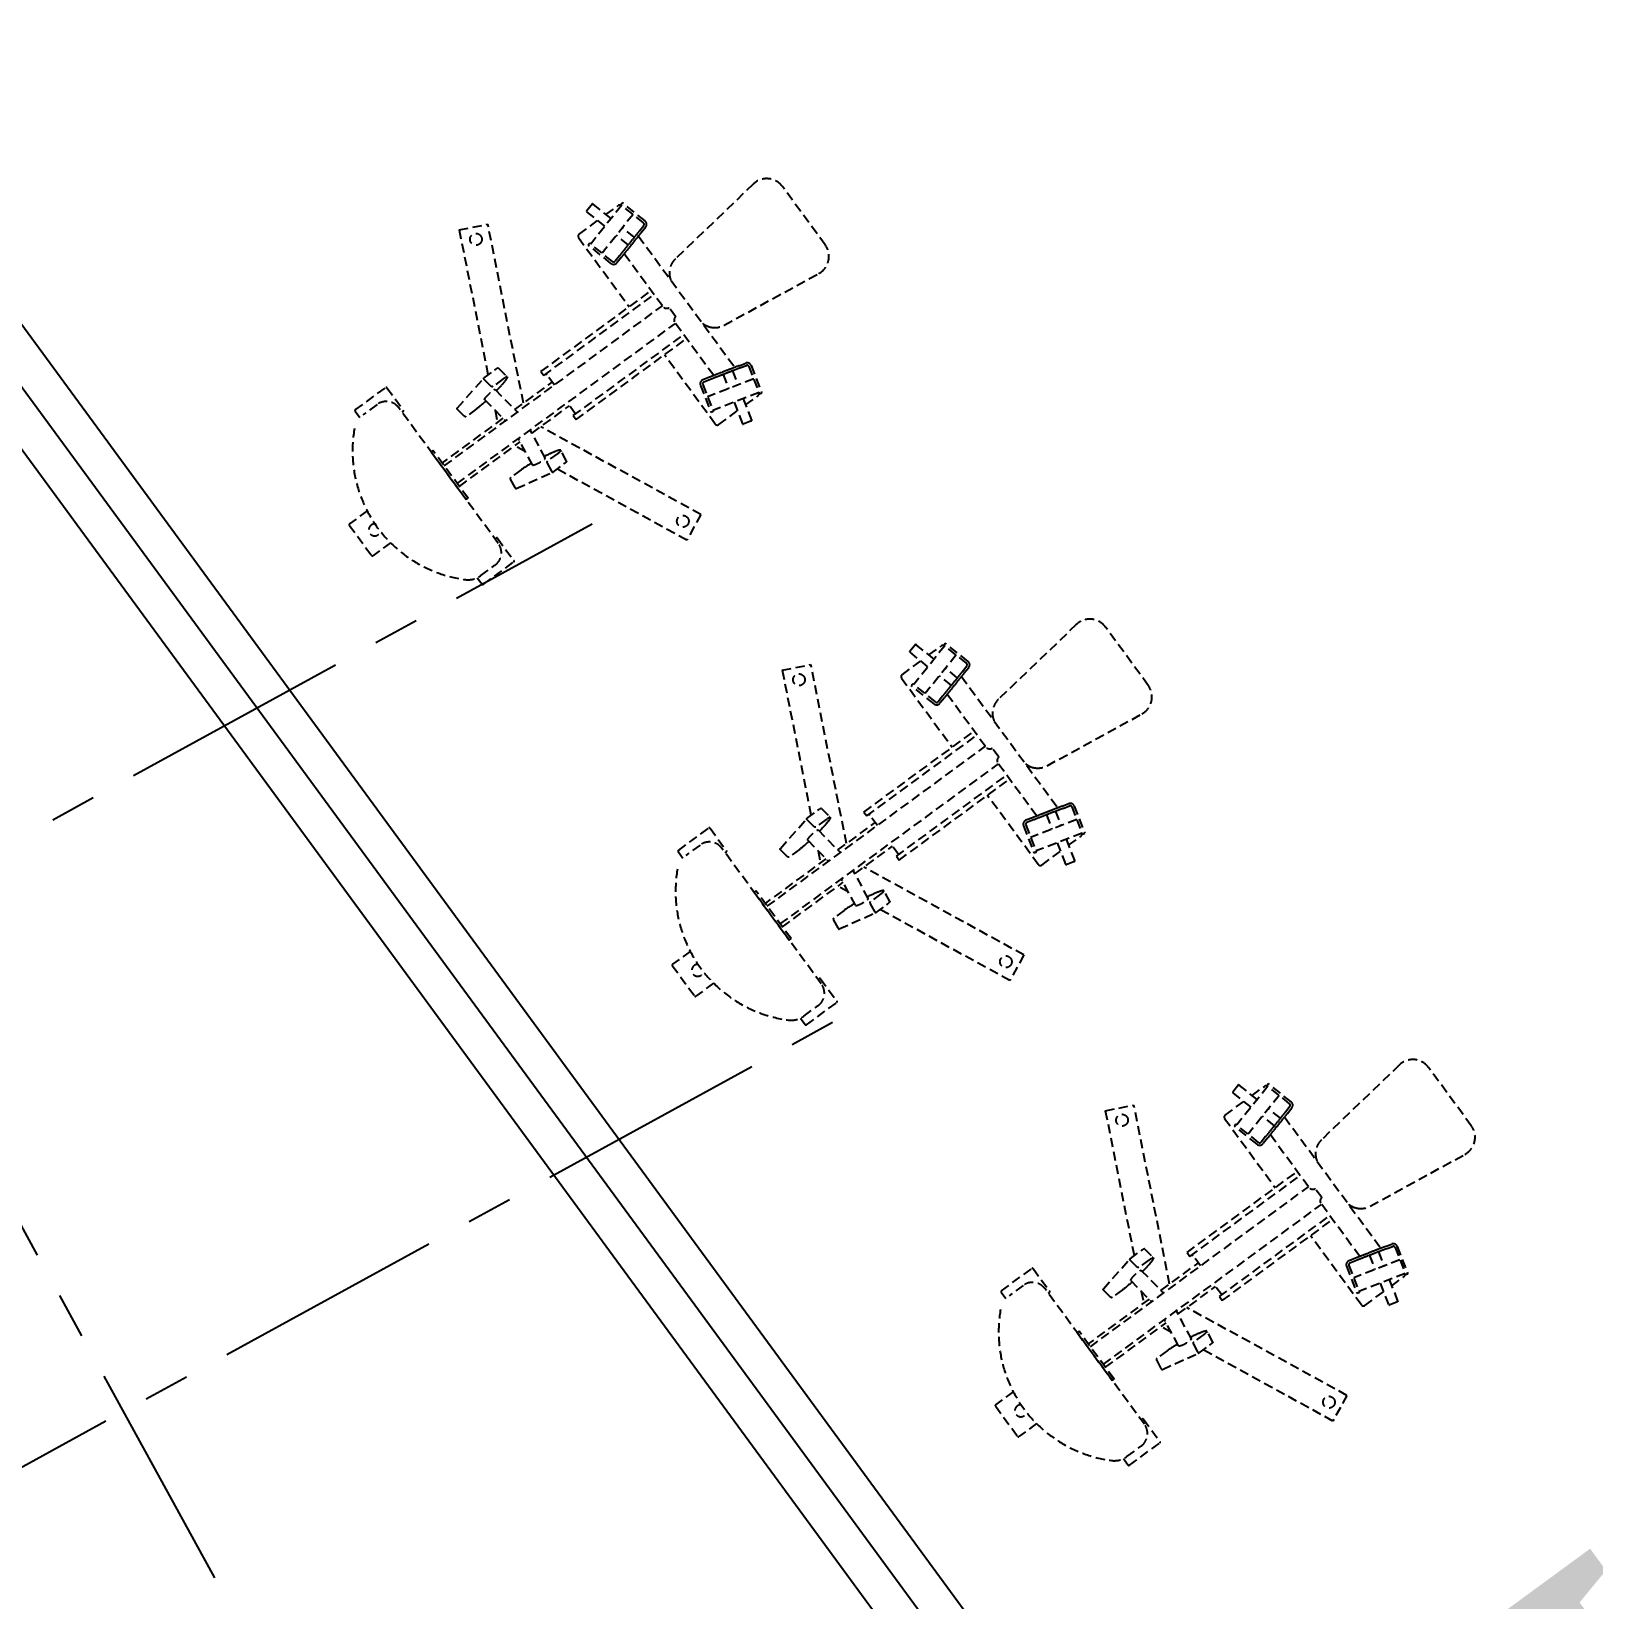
# Model space of a CAD drawing. Header units: millimetres. Extents: x 75184266 to 76346726, y -35077925 to -33679385.
# Drawn here: x 75341077 to 75345318, y -34906257 to -34901999 of the extents above; entities that cross this region are included whole.
import ezdxf
from ezdxf.enums import TextEntityAlignment as Align

# ---------------------------------------------------------------- set-up
doc = ezdxf.new("R2010")
doc.units = ezdxf.units.MM
doc.header["$LTSCALE"] = 50
doc.header["$MEASUREMENT"] = 0
doc.linetypes.add('CENTER', pattern=[2, 1.25, -0.25, 0.25, -0.25])
doc.linetypes.add('XR-지하3층$0$HIDDEN', pattern=[0.375, 0.25, -0.125])
doc.layers.add('CEN', color=1, linetype='CENTER')
doc.layers.add('XR-지하3층$0$가구', color=27, linetype='XR-지하3층$0$HIDDEN')
doc.layers.add('건축', color=8, linetype='CONTINUOUS', plot=False)
doc.styles.add('XR-지하3층$0$맑은고딕', font='')
doc.styles.get('XR-지하3층$0$맑은고딕').set_extended_font_data('Malgun Gothic')

# ---------------------------------------------------------------- blocks, each defined once
blk = doc.blocks.new('XR-지하3층$0$A$C58BF0DA5')
at = {"layer": 'XR-지하3층$0$가구', "color": 9, "ltscale": 2}
for p, q in [((167, 1338.2), (238.8, 1371.7)), ((238.8, 1371.7), (408.5, 1007.9)), ((167, 1338.2), (376.5, 889)), ((-111.6, 1152.7), (-95.5, 1212.9)), ((-95.7, 1212.2), (-95.4, 1213.4)), ((-95.4, 1213.3), (-95.5, 1212.9)), ((-95.5, 1212.9), (-95.4, 1213.2)), ((-95.4, 1213.4), (-95.2, 1214.1)), ((-95.3, 1213.6), (-95.4, 1213.3)), ((-95.4, 1213.2), (-95.4, 1213.4)), ((-95.2, 1213.8), (-95.3, 1213.7)), ((-95.3, 1213.7), (-95.3, 1213.6)), ((-95.1, 1214.2), (-95.2, 1214.1)), ((-95.2, 1214.1), (-95.1, 1214.2)), ((-95.2, 1214.1), (-95.2, 1213.8)), ((-95.2, 1213.8), (-95.2, 1213.9)), ((-94.2, 1214.7), (-70.2, 1208.3)), ((-86.1, 1145.8), (-69.6, 1207.4)), ((-182.3, 1093), (-161.8, 1169.5)), ((-175.9, 1091.3), (-155.4, 1167.8)), ((-155.4, 1167.8), (-161.8, 1169.5)), ((-156.2, 1164.6), (-26.3, 1129.8)), ((-107, 1169.9), (-148.4, 1169.9)), ((-16.4, 1169.9), (-79.7, 1169.9)), ((-9.8, 1163.3), (-9.7, 930.2)), ((-166.5, 1126.4), (-36.5, 1091.6)), ((-132.5, 1074.5), (-121.9, 1114.4)), ((-107, 1067.7), (-96.3, 1107.6)), ((-45.9, 1056.5), (-25.4, 1133)), ((-39.5, 1054.8), (-19, 1131.3)), ((-31, 1131.1), (-31.1, 1131)), ((-25.4, 1133), (-19, 1131.3)), ((650.5, 1063.7), (650.5, 1139.4)), ((755.4, 1141.9), (652.9, 1141.8)), ((746.7, 1118.7), (699.2, 1118.7)), ((746.7, 1118.7), (699.2, 1118.7)), ((757.8, 1117.7), (757.8, 1139.4)), ((-155.6, 1073.9), (-174.1, 1078.8)), ((-153.9, 1080.2), (-172.4, 1085.2)), ((-155.6, 1073.9), (-154.8, 1073.6)), ((-154.8, 1073.6), (-154, 1073.4)), ((-154, 1073.4), (-153.2, 1073.2)), ((-153.9, 1080.2), (-153.1, 1080)), ((-153.2, 1073.2), (-152.5, 1073)), ((-153.1, 1080), (-152.3, 1079.8)), ((-152.5, 1073), (-151.7, 1072.8)), ((-152.3, 1079.8), (-151.5, 1079.6)), ((-151.7, 1072.8), (-150.9, 1072.6)), ((-151.5, 1079.6), (-150.7, 1079.4)), ((-150.9, 1072.6), (-150.2, 1072.4)), ((-150.7, 1079.4), (-150, 1079.2)), ((-150.2, 1072.4), (-149.5, 1072.2)), ((-150, 1079.2), (-149.2, 1079)), ((-149.5, 1072.2), (-148.8, 1072)), ((-149.2, 1079), (-148.5, 1078.8)), ((-148.8, 1072), (-147.5, 1071.7)), ((-148.5, 1078.8), (-147.8, 1078.6)), ((-147.8, 1078.6), (-147.1, 1078.4)), ((-147.5, 1071.7), (-146.9, 1071.5)), ((-147.1, 1078.4), (-145.8, 1078.1)), ((-146.9, 1071.5), (-146.3, 1071.4)), ((-146.3, 1071.4), (-145.8, 1071.2)), ((-145.8, 1078.1), (-145.2, 1077.9)), ((-145.8, 1071.2), (-145.3, 1071.1)), ((-145.3, 1071.1), (-144.9, 1071)), ((-145.2, 1077.9), (-144.6, 1077.8)), ((-144.9, 1071), (-144.1, 1070.8)), ((-144.6, 1077.8), (-144.1, 1077.6)), ((-144.1, 1077.6), (-143.6, 1077.5)), ((-144.1, 1070.8), (-143.4, 1070.6)), ((-143.6, 1077.5), (-143.2, 1077.4)), ((-143.5, 628.2), (-143.5, 1070.6)), ((-143.4, 1070.6), (-141.8, 1070.2)), ((-143.2, 1077.4), (-142.4, 1077.2)), ((-142.4, 1077.2), (-141.7, 1077)), ((-141.8, 1070.2), (-140.9, 1069.9)), ((-141.7, 1077), (-140.1, 1076.5)), ((-140.9, 1069.9), (-139.9, 1069.7)), ((-140.1, 1076.5), (-139.2, 1076.3)), ((-139.9, 1069.7), (-138.9, 1069.4)), ((-139.2, 1076.3), (-138.2, 1076)), ((-138.9, 1069.4), (-137.8, 1069.1)), ((-138.2, 1076), (-137.2, 1075.8)), ((-137.8, 1069.1), (-136.7, 1068.8)), ((-137.2, 1075.8), (-136.1, 1075.5)), ((-136.7, 1068.8), (-135.5, 1068.5)), ((-136.1, 1075.5), (-135, 1075.2)), ((-135.5, 1068.5), (-134.3, 1068.2)), ((-135, 1075.2), (-133.8, 1074.9)), ((-134.3, 1068.2), (-131.7, 1067.5)), ((-133.8, 1074.9), (-132.6, 1074.5)), ((-132.6, 1074.5), (-130, 1073.8)), ((-131.7, 1067.5), (-130.4, 1067.1)), ((-130.4, 1067.1), (-129, 1066.7)), ((-130, 1073.8), (-128.7, 1073.5)), ((-129, 1066.7), (-127.6, 1066.4)), ((-128.7, 1073.5), (-127.3, 1073.1)), ((-127.6, 1066.4), (-126.1, 1066)), ((-127.3, 1073.1), (-125.9, 1072.7)), ((-126.1, 1066), (-124.7, 1065.6)), ((-125.9, 1072.7), (-124.4, 1072.3)), ((-124.7, 1065.6), (-123.2, 1065.2)), ((-124.4, 1072.3), (-123, 1072)), ((-123.2, 1065.2), (-121.7, 1064.8)), ((-123, 1072), (-121.5, 1071.6)), ((-121.7, 1064.8), (-120.1, 1064.4)), ((-121.5, 1071.6), (-120, 1071.1)), ((-120, 1071.1), (-118.4, 1070.7)), ((-118.4, 1070.7), (-116.9, 1070.3)), ((-116.9, 1070.3), (-115.3, 1069.9)), ((-115.3, 1069.9), (-113.7, 1069.5)), ((-113.7, 1069.5), (-112.2, 1069.1)), ((-112.2, 1069.1), (-110.6, 1068.6)), ((-110.6, 1068.6), (-109, 1068.2)), ((-109, 1068.2), (-107.5, 1067.8)), ((-107.5, 1067.8), (-105.9, 1067.4)), ((-105.9, 1067.4), (-102.9, 1066.6)), ((-102.9, 1066.6), (-101.4, 1066.2)), ((-101.4, 1066.2), (-99.9, 1065.8)), ((-99.9, 1065.8), (-98.5, 1065.4)), ((-98.5, 1065.4), (-97, 1065)), ((-97, 1065), (-95.7, 1064.6)), ((-95.7, 1064.6), (-94.3, 1064.3)), ((656.8, 1076.2), (656.8, 620)), ((656.8, 1076.2), (656.8, 620)), ((-120.1, 1064.4), (-118.6, 1063.9)), ((-118.6, 1063.9), (-117, 1063.5)), ((-117, 1063.5), (-115.4, 1063.1)), ((-115.4, 1063.1), (-113.9, 1062.7)), ((-113.9, 1062.7), (-112.3, 1062.3)), ((-112.3, 1062.3), (-110.7, 1061.8)), ((-110.7, 1061.8), (-109.2, 1061.4)), ((-109.2, 1061.4), (-107.6, 1061)), ((-107.6, 1061), (-104.6, 1060.2)), ((-104.6, 1060.2), (-103.1, 1059.8)), ((-103.1, 1059.8), (-101.6, 1059.4)), ((-101.6, 1059.4), (-100.2, 1059)), ((-100.2, 1059), (-98.8, 1058.6)), ((-98.8, 1058.6), (-97.4, 1058.3)), ((-97.4, 1058.3), (-96, 1057.9)), ((-96, 1057.9), (-94.7, 1057.6)), ((-94.7, 1057.6), (-93.5, 1057.2)), ((-94.3, 1064.3), (-93, 1063.9)), ((-93.5, 1057.2), (-92.2, 1056.9)), ((-93, 1063.9), (-91.7, 1063.6)), ((-92.2, 1056.9), (-91.1, 1056.6)), ((-91.7, 1063.6), (-90.5, 1063.3)), ((-91.1, 1056.6), (-89.9, 1056.3)), ((-90.5, 1063.3), (-89.4, 1063)), ((-89.9, 1056.3), (-88.9, 1056)), ((-89.4, 1063), (-88.2, 1062.7)), ((-88.9, 1056), (-86.9, 1055.5)), ((-88.2, 1062.7), (-87.2, 1062.4)), ((-87.2, 1062.4), (-85.2, 1061.8)), ((-86.9, 1055.5), (-86, 1055.2)), ((-86, 1055.2), (-85.2, 1055)), ((-85.2, 1061.8), (-84.3, 1061.6)), ((-85.2, 1055), (-84.4, 1054.8)), ((-84.4, 1054.8), (-83.7, 1054.6)), ((-84.3, 1061.6), (-83.4, 1061.4)), ((-84.1, 1054.7), (-84.1, 873.7)), ((-83.7, 1054.6), (-83.3, 1054.5)), ((-83.4, 1061.4), (-82.7, 1061.2)), ((-83.3, 1054.5), (-82.9, 1054.4)), ((-82.9, 1054.4), (-82.4, 1054.3)), ((-82.7, 1061.2), (-82, 1061)), ((-82.4, 1054.3), (-81.4, 1054)), ((-82, 1061), (-81.6, 1060.9)), ((-81.6, 1060.9), (-81.2, 1060.8)), ((-81.4, 1054), (-80.9, 1053.8)), ((-81.2, 1060.8), (-80.7, 1060.7)), ((-80.9, 1053.8), (-80.3, 1053.7)), ((-80.7, 1060.7), (-79.7, 1060.4)), ((-80.3, 1053.7), (-79.6, 1053.5)), ((-79.7, 1060.4), (-79.1, 1060.2)), ((-79.6, 1053.5), (-79, 1053.3)), ((-79.1, 1060.2), (-78.5, 1060.1)), ((-79, 1053.3), (-78.3, 1053.2)), ((-78.5, 1060.1), (-77.9, 1059.9)), ((-78.3, 1053.2), (-77.6, 1053)), ((-77.9, 1059.9), (-77.3, 1059.7)), ((-77.6, 1053), (-76.8, 1052.8)), ((-77.3, 1059.7), (-76.6, 1059.5)), ((-76.8, 1052.8), (-76.1, 1052.6)), ((-76.6, 1059.5), (-75.9, 1059.3)), ((-76.1, 1052.6), (-74.5, 1052.2)), ((-75.9, 1059.3), (-75.1, 1059.2)), ((-75.1, 1059.2), (-74.4, 1058.9)), ((-74.5, 1052.2), (-73.7, 1051.9)), ((-74.4, 1058.9), (-72.8, 1058.5)), ((-73.7, 1051.9), (-73, 1051.7)), ((-73, 1051.7), (-72.2, 1051.5)), ((-72.8, 1058.5), (-72, 1058.3)), ((-72.2, 1051.5), (-53.7, 1046.6)), ((-72, 1058.3), (-71.2, 1058.1)), ((-71.2, 1058.1), (-70.5, 1057.9)), ((-70.5, 1057.9), (-52, 1053)), ((656.8, 1061.3), (652.9, 1061.3)), ((-187.8, 961.2), (-478.3, 999.9)), ((375.1, 1005.8), (370.3, 972.8)), ((375.1, 1006), (375.3, 1006.3)), ((375.1, 1005.8), (375.1, 1006)), ((375.3, 1006.3), (375.7, 1006.5)), ((375.7, 1006.5), (376.1, 1006.8)), ((376.1, 1006.8), (376.7, 1007)), ((376.7, 1007), (377.4, 1007.1)), ((377.4, 1007.1), (378.2, 1007.3)), ((378.2, 1007.3), (379.1, 1007.4)), ((379.1, 1007.4), (380.2, 1007.6)), ((380.2, 1007.6), (381.3, 1007.7)), ((381.3, 1007.7), (382.6, 1007.7)), ((382.6, 1007.7), (384, 1007.8)), ((384, 1007.8), (385.5, 1007.8)), ((385.5, 1007.8), (387.1, 1007.8)), ((422.4, 1007.8), (387.1, 1007.8)), ((421, 979.1), (421.1, 979.5)), ((421.1, 979.5), (424.5, 1003.1)), ((422.6, 1007.8), (422.4, 1007.8)), ((422.7, 1007.8), (422.6, 1007.8)), ((529.3, 984.9), (422.7, 1007.8)), ((422.9, 1007.8), (422.7, 1007.8)), ((423.1, 1007.7), (422.9, 1007.8)), ((423.3, 1007.5), (423.1, 1007.7)), ((423.5, 1007.4), (423.3, 1007.5)), ((423.7, 1007.2), (423.5, 1007.4)), ((423.9, 1007), (423.7, 1007.2)), ((424, 1006.7), (423.9, 1007)), ((424.2, 1006.4), (424, 1006.7)), ((424.3, 1006.1), (424.2, 1006.4)), ((424.4, 1005.8), (424.3, 1006.1)), ((424.5, 1005.5), (424.4, 1005.8)), ((424.5, 1005.1), (424.5, 1005.5)), ((424.5, 1004.7), (424.5, 1005.1)), ((424.6, 1004.3), (424.5, 1004.7)), ((424.5, 1003.5), (424.6, 1003.9)), ((424.5, 1003.1), (424.5, 1003.5)), ((424.6, 1003.9), (424.6, 1004.3)), ((527.6, 956.6), (531, 980.2)), ((529.4, 984.9), (529.3, 984.9)), ((529.6, 984.8), (529.4, 984.9)), ((529.9, 984.6), (529.6, 984.8)), ((530.1, 984.5), (529.9, 984.6)), ((530.2, 984.3), (530.1, 984.5)), ((530.4, 984.1), (530.2, 984.3)), ((530.6, 983.8), (530.4, 984.1)), ((530.7, 983.5), (530.6, 983.8)), ((530.8, 983.2), (530.7, 983.5)), ((530.9, 982.9), (530.8, 983.2)), ((531, 982.6), (530.9, 982.9)), ((531.1, 982.2), (531, 982.6)), ((531, 980.2), (531.1, 980.6)), ((531.1, 981.8), (531.1, 982.2)), ((531.1, 981.4), (531.1, 981.8)), ((531.1, 981), (531.1, 981.4)), ((531.1, 980.6), (531.1, 981)), ((-538.1, 947.5), (-538.1, 751.2)), ((370.4, 973), (370.3, 972.8)), ((370.3, 972.8), (370.3, 972.7)), ((370.3, 972.7), (370.3, 972.4)), ((370.3, 972.4), (370.5, 972.1)), ((370.6, 973.2), (370.4, 973)), ((370.5, 972.1), (370.8, 971.8)), ((370.9, 973.5), (370.6, 973.2)), ((370.8, 976.1), (370.7, 975.9)), ((371, 976.4), (370.8, 976.1)), ((370.8, 971.8), (371.2, 971.4)), ((371.3, 973.7), (370.9, 973.5)), ((371.2, 971.4), (371.7, 971.1)), ((371.9, 973.9), (371.3, 973.7)), ((371.7, 971.1), (372.4, 970.7)), ((372.6, 974.1), (371.9, 973.9)), ((372.4, 970.7), (373.1, 970.3)), ((373.4, 974.2), (372.6, 974.1)), ((373.1, 970.3), (374, 969.9)), ((374.4, 974.4), (373.4, 974.2)), ((374, 969.9), (375, 969.5)), ((375.4, 974.5), (374.4, 974.4)), ((375, 969.5), (376.2, 969.1)), ((376.6, 974.6), (375.4, 974.5)), ((376.2, 969.1), (377.4, 968.6)), ((377.8, 974.7), (376.6, 974.6)), ((377.4, 968.6), (378.8, 968.2)), ((379.2, 974.7), (377.8, 974.7)), ((378.8, 968.2), (380.2, 967.7)), ((380.7, 974.8), (379.2, 974.7)), ((380.2, 967.7), (381.8, 967.3)), ((382.3, 974.8), (380.7, 974.8)), ((381.8, 967.3), (383.4, 966.8)), ((382.3, 974.8), (417.6, 974.8)), ((383.4, 966.8), (385.2, 966.3)), ((385.2, 966.3), (387, 965.8)), ((387, 965.8), (389, 965.4)), ((389, 965.4), (391, 964.9)), ((391, 964.9), (393.1, 964.4)), ((393.1, 964.4), (395.3, 963.9)), ((395.3, 963.9), (397.6, 963.4)), ((398.2, 963.2), (397.6, 963.4)), ((398.2, 963.2), (400.6, 962.7)), ((400.6, 962.7), (403, 962.3)), ((403, 962.3), (405.5, 961.8)), ((416.9, 964.6), (404.6, 879.1)), ((405.5, 961.8), (408, 961.3)), ((408, 961.3), (410.6, 960.8)), ((410.6, 960.8), (413.2, 960.3)), ((413.2, 960.3), (415.9, 959.8)), ((415.9, 959.8), (416.2, 959.8)), ((417.6, 974.8), (417.9, 974.8)), ((417.9, 974.8), (418.1, 974.8)), ((418.1, 974.8), (418.4, 974.9)), ((418.4, 974.9), (418.6, 975)), ((418.6, 975), (418.9, 975.2)), ((418.9, 975.2), (419.1, 975.4)), ((419.1, 975.4), (419.3, 975.6)), ((419.3, 975.6), (419.6, 975.9)), ((419.6, 975.9), (419.8, 976.2)), ((419.8, 976.2), (420, 976.5)), ((420, 976.5), (420.2, 976.8)), ((420.2, 976.8), (420.4, 977.1)), ((420.4, 977.1), (420.5, 977.5)), ((420.5, 977.5), (420.7, 977.9)), ((420.7, 977.9), (420.8, 978.3)), ((420.8, 978.3), (420.9, 978.7)), ((420.9, 978.7), (421, 979.1)), ((456.1, 958.9), (444.6, 879.1)), ((455.4, 954.2), (457.7, 953.9)), ((457.7, 953.9), (460.3, 953.6)), ((460.3, 953.6), (462.9, 953.4)), ((462.9, 953.4), (465.5, 953.2)), ((465.5, 953.2), (468, 952.9)), ((468, 952.9), (470.4, 952.7)), ((470.4, 952.7), (472.8, 952.6)), ((472.8, 952.6), (475.1, 952.4)), ((475.1, 952.4), (477.3, 952.3)), ((477.3, 952.3), (479.4, 952.1)), ((479.4, 952.1), (481.5, 952)), ((481.5, 952), (483.5, 952)), ((483.5, 952), (485.4, 951.9)), ((485.4, 951.9), (487.1, 951.9)), ((487.1, 951.9), (488.8, 951.9)), ((488.8, 951.9), (524.2, 951.9)), ((524.2, 951.9), (524.4, 951.9)), ((524.4, 951.9), (524.7, 951.9)), ((524.7, 951.9), (524.9, 952)), ((524.9, 952), (525.2, 952.1)), ((525.2, 952.1), (525.4, 952.3)), ((525.4, 952.3), (525.7, 952.5)), ((525.7, 952.5), (525.9, 952.7)), ((525.9, 952.7), (526.1, 953)), ((526.1, 953), (526.3, 953.3)), ((526.3, 953.3), (526.5, 953.6)), ((526.5, 953.6), (526.7, 953.9)), ((526.7, 953.9), (526.9, 954.2)), ((526.9, 954.2), (527.1, 954.6)), ((527.1, 954.6), (527.2, 955)), ((527.2, 955), (527.4, 955.4)), ((527.4, 955.4), (527.5, 955.8)), ((527.5, 955.8), (527.6, 956.2)), ((527.6, 956.2), (527.6, 956.6)), ((287.5, 930.2), (-84.1, 930.2)), ((287.5, 917), (-84.1, 917)), ((279.9, 917), (279.9, 879.9)), ((287.5, 917), (287.5, 930.2)), ((450.3, 918.3), (463.9, 889)), ((650.5, 904.3), (650.5, 928.6)), ((656.7, 928.6), (650.5, 928.6)), ((891.6, 901.8), (951.2, 901.8)), ((953.6, 796.9), (953.6, 899.4)), ((-95.6, 864.4), (-95.6, 834.5)), ((650.5, 879.1), (-84.1, 879.1)), ((405.6, 889), (279.9, 889)), ((650.5, 889), (445.7, 889)), ((-84.1, 644.1), (-84.1, 825.2)), ((650.5, 819.6), (-84.1, 819.6)), ((376.5, 809.7), (167.1, 360.5)), ((279.9, 819.6), (279.9, 785)), ((405.6, 809.7), (279.9, 809.7)), ((416.6, 734.2), (404.2, 819.7)), ((455.8, 739.8), (444.2, 819.7)), ((445.7, 809.7), (650.5, 809.8)), ((450, 779.8), (464, 809.7)), ((287.5, 781.6), (-84.1, 781.6)), ((287.5, 768.4), (-84.1, 768.4)), ((-9.7, 535.6), (-9.7, 768.4)), ((279.9, 781.6), (279.9, 785)), ((287.5, 768.4), (287.5, 781.6)), ((891.6, 794.5), (951.2, 794.5)), ((-478.3, 698.9), (-187.8, 737.7)), ((369.9, 726), (370, 726.3)), ((370, 725.8), (369.9, 726)), ((369.9, 726), (369.9, 726)), ((374.7, 692.9), (369.9, 726)), ((370, 726.3), (370.1, 726.6)), ((370.2, 725.5), (370, 725.8)), ((370.1, 726.6), (370.4, 727)), ((370.6, 725.3), (370.2, 725.5)), ((370.4, 727), (370.8, 727.3)), ((371, 725), (370.6, 725.3)), ((370.8, 727.3), (371.4, 727.7)), ((371.6, 724.8), (371, 725)), ((371.4, 727.7), (372, 728)), ((372.3, 724.7), (371.6, 724.8)), ((372, 728), (372.8, 728.4)), ((373.1, 724.5), (372.3, 724.7)), ((372.8, 728.4), (373.7, 728.8)), ((374, 724.4), (373.1, 724.5)), ((373.7, 728.8), (374.7, 729.2)), ((375.1, 724.3), (374, 724.4)), ((374.7, 729.2), (375.8, 729.7)), ((376.2, 724.2), (375.1, 724.3)), ((375.8, 729.7), (377.1, 730.1)), ((377.5, 724.1), (376.2, 724.2)), ((377.1, 730.1), (378.4, 730.6)), ((378.9, 724), (377.5, 724.1)), ((378.4, 730.6), (379.9, 731)), ((380.4, 724), (378.9, 724)), ((379.9, 731), (381.4, 731.5)), ((382, 724), (380.4, 724)), ((381.4, 731.5), (383.1, 731.9)), ((382, 724), (417.3, 724)), ((383.1, 731.9), (384.8, 732.4)), ((384.8, 732.4), (386.7, 732.9)), ((386.7, 732.9), (388.6, 733.4)), ((388.6, 733.4), (390.7, 733.9)), ((390.7, 733.9), (392.8, 734.4)), ((392.8, 734.4), (395, 734.9)), ((395, 734.9), (397.3, 735.4)), ((397.9, 735.5), (397.3, 735.4)), ((397.9, 735.5), (400.3, 736)), ((400.3, 736), (402.7, 736.5)), ((402.7, 736.5), (405.1, 737)), ((405.1, 737), (407.7, 737.5)), ((407.7, 737.5), (410.3, 738)), ((410.3, 738), (412.9, 738.5)), ((412.9, 738.5), (415.6, 738.9)), ((415.6, 738.9), (415.9, 739)), ((417.3, 724), (417.5, 724)), ((417.5, 724), (417.8, 723.9)), ((417.8, 723.9), (418, 723.8)), ((455.1, 744.6), (457.3, 744.8)), ((457.3, 744.8), (460, 745.1)), ((460, 745.1), (462.6, 745.4)), ((462.6, 745.4), (465.1, 745.6)), ((465.1, 745.6), (467.6, 745.8)), ((467.6, 745.8), (470.1, 746)), ((470.1, 746), (472.4, 746.2)), ((472.4, 746.2), (474.7, 746.4)), ((474.7, 746.4), (476.9, 746.5)), ((476.9, 746.5), (479.1, 746.6)), ((479.1, 746.6), (481.2, 746.7)), ((481.2, 746.7), (483.1, 746.8)), ((483.1, 746.8), (485, 746.9)), ((485, 746.9), (486.8, 746.9)), ((486.8, 746.9), (488.5, 746.9)), ((488.5, 746.9), (523.8, 746.9)), ((523.8, 746.9), (524.1, 746.9)), ((524.1, 746.9), (524.3, 746.8)), ((524.3, 746.8), (524.6, 746.8)), ((524.6, 746.8), (524.8, 746.6)), ((524.8, 746.6), (525.1, 746.5)), ((525.1, 746.5), (525.3, 746.3)), ((525.3, 746.3), (525.5, 746.1)), ((525.5, 746.1), (525.8, 745.8)), ((525.8, 745.8), (526, 745.5)), ((526, 745.5), (526.2, 745.2)), ((526.2, 745.2), (526.4, 744.9)), ((526.4, 744.9), (526.6, 744.5)), ((526.6, 744.5), (526.7, 744.2)), ((526.7, 744.2), (526.9, 743.8)), ((526.9, 743.8), (527, 743.4)), ((527, 743.4), (527.1, 743)), ((527.1, 743), (527.2, 742.6)), ((527.2, 742.6), (527.3, 742.2)), ((527.3, 742.2), (530.7, 718.6)), ((238.9, 327), (408.6, 690.9)), ((370.5, 722.6), (370.4, 722.9)), ((370.7, 722.4), (370.5, 722.6)), ((374.7, 692.9), (374.8, 692.7)), ((374.8, 692.7), (375, 692.4)), ((375, 692.4), (375.3, 692.2)), ((375.3, 692.2), (375.8, 692)), ((375.8, 692), (376.4, 691.8)), ((376.4, 691.8), (377.1, 691.6)), ((377.1, 691.6), (377.9, 691.4)), ((377.9, 691.4), (378.8, 691.3)), ((378.8, 691.3), (379.8, 691.2)), ((379.8, 691.2), (381, 691.1)), ((381, 691.1), (382.3, 691)), ((382.3, 691), (383.7, 691)), ((383.7, 691), (385.1, 690.9)), ((385.1, 690.9), (386.7, 690.9)), ((422.1, 690.9), (386.7, 690.9)), ((418, 723.8), (418.3, 723.7)), ((418.3, 723.7), (418.5, 723.5)), ((418.5, 723.5), (418.8, 723.4)), ((418.8, 723.4), (419, 723.1)), ((419, 723.1), (419.2, 722.9)), ((419.2, 722.9), (419.5, 722.6)), ((419.5, 722.6), (419.7, 722.3)), ((419.7, 722.3), (419.9, 722)), ((419.9, 722), (420, 721.6)), ((420, 721.6), (420.2, 721.3)), ((420.2, 721.3), (420.3, 720.9)), ((420.3, 720.9), (420.5, 720.5)), ((420.5, 720.5), (420.6, 720.1)), ((420.6, 720.1), (420.7, 719.7)), ((420.7, 719.7), (420.7, 719.2)), ((420.7, 719.2), (424.2, 695.7)), ((422.3, 691), (422.1, 690.9)), ((422.4, 691), (422.3, 691)), ((528.9, 713.9), (422.4, 691)), ((422.5, 691), (422.4, 691)), ((422.8, 691.1), (422.5, 691)), ((423, 691.2), (422.8, 691.1)), ((423.2, 691.4), (423, 691.2)), ((423.4, 691.6), (423.2, 691.4)), ((423.5, 691.8), (423.4, 691.6)), ((423.7, 692), (423.5, 691.8)), ((423.8, 692.3), (423.7, 692)), ((423.9, 692.6), (423.8, 692.3)), ((424, 693), (423.9, 692.6)), ((424.1, 693.3), (424, 693)), ((424.2, 693.7), (424.1, 693.3)), ((424.2, 695.7), (424.2, 695.3)), ((424.2, 695.3), (424.2, 694.9)), ((424.2, 694.9), (424.2, 694.5)), ((424.2, 694.5), (424.2, 694.1)), ((424.2, 694.1), (424.2, 693.7)), ((529.1, 713.9), (528.9, 713.9)), ((529.3, 714), (529.1, 713.9)), ((529.5, 714.1), (529.3, 714)), ((529.7, 714.3), (529.5, 714.1)), ((529.9, 714.5), (529.7, 714.3)), ((530.1, 714.7), (529.9, 714.5)), ((530.2, 715), (530.1, 714.7)), ((530.4, 715.2), (530.2, 715)), ((530.5, 715.6), (530.4, 715.2)), ((530.6, 715.9), (530.5, 715.6)), ((530.7, 716.2), (530.6, 715.9)), ((530.7, 718.6), (530.7, 718.2)), ((530.7, 718.2), (530.8, 717.8)), ((530.8, 717), (530.7, 716.6)), ((530.7, 716.6), (530.7, 716.2)), ((530.8, 717.8), (530.8, 717.4)), ((530.8, 717.4), (530.8, 717)), ((-104.5, 638.7), (-103, 639.1)), ((-103, 639.1), (-101.6, 639.5)), ((-101.6, 639.5), (-100.1, 639.9)), ((-100.1, 639.9), (-98.7, 640.2)), ((-98.7, 640.2), (-97.3, 640.6)), ((-97.3, 640.6), (-96, 641)), ((-96, 641), (-94.7, 641.3)), ((-94.7, 641.3), (-93.4, 641.7)), ((-93.4, 641.7), (-92.2, 642)), ((-92.2, 642), (-91, 642.3)), ((-91, 642.3), (-89.9, 642.6)), ((-89.9, 642.6), (-88.8, 642.9)), ((-88.8, 642.9), (-86.8, 643.4)), ((-86.8, 643.4), (-85.9, 643.7)), ((-85.9, 643.7), (-85.1, 643.9)), ((-85.1, 643.9), (-84.3, 644.1)), ((-84.3, 644.1), (-83.6, 644.3)), ((-83.6, 644.3), (-83.3, 644.4)), ((-83.3, 644.4), (-82.8, 644.5)), ((-82.8, 644.5), (-82.4, 644.6)), ((-82.4, 644.6), (-81.4, 644.9)), ((-81.4, 644.9), (-80.8, 645)), ((-80.8, 645), (-80.2, 645.2)), ((-80.2, 645.2), (-79.6, 645.4)), ((-79.6, 645.4), (-78.9, 645.5)), ((-79.1, 638.6), (-78.5, 638.8)), ((-78.9, 645.5), (-78.2, 645.7)), ((-78.5, 638.8), (-77.9, 639)), ((-78.2, 645.7), (-77.5, 645.9)), ((-77.9, 639), (-77.2, 639.2)), ((-77.5, 645.9), (-76.8, 646.1)), ((-77.2, 639.2), (-76.5, 639.3)), ((-76.8, 646.1), (-76, 646.3)), ((-76.5, 639.3), (-75.8, 639.5)), ((-76, 646.3), (-74.5, 646.7)), ((-75.8, 639.5), (-75.1, 639.7)), ((-75.1, 639.7), (-74.3, 639.9)), ((-74.5, 646.7), (-73.7, 646.9)), ((-74.3, 639.9), (-72.8, 640.3)), ((-73.7, 646.9), (-72.9, 647.1)), ((-72.9, 647.1), (-72.1, 647.4)), ((-72.8, 640.3), (-72, 640.6)), ((-72.1, 647.4), (-53.6, 652.3)), ((-72, 640.6), (-71.2, 640.8)), ((-71.2, 640.8), (-70.4, 641)), ((-70.4, 641), (-51.9, 645.9)), ((-45.8, 642.4), (-25.3, 565.9)), ((-39.5, 644.1), (-19, 567.6)), ((-182.2, 605.9), (-161.7, 529.3)), ((-175.8, 607.6), (-155.3, 531)), ((-155.5, 625), (-174, 620)), ((-153.8, 618.6), (-172.3, 613.7)), ((-166.4, 572.5), (-36.4, 607.3)), ((-155.5, 625), (-154.8, 625.2)), ((-154.8, 625.2), (-154, 625.4)), ((-154, 625.4), (-153.2, 625.6)), ((-153.8, 618.6), (-153, 618.8)), ((-153.2, 625.6), (-152.4, 625.8)), ((-153, 618.8), (-152.3, 619)), ((-152.4, 625.8), (-151.6, 626)), ((-152.3, 619), (-151.5, 619.3)), ((-151.6, 626), (-150.9, 626.2)), ((-151.5, 619.3), (-150.7, 619.5)), ((-150.9, 626.2), (-150.1, 626.4)), ((-150.7, 619.5), (-149.9, 619.7)), ((-150.1, 626.4), (-149.4, 626.6)), ((-149.9, 619.7), (-149.2, 619.9)), ((-149.4, 626.6), (-148.7, 626.8)), ((-149.2, 619.9), (-148.4, 620.1)), ((-148.7, 626.8), (-147.5, 627.2)), ((-148.4, 620.1), (-147.7, 620.3)), ((-147.7, 620.3), (-147, 620.4)), ((-147.5, 627.2), (-146.9, 627.3)), ((-147, 620.4), (-145.7, 620.8)), ((-146.9, 627.3), (-146.3, 627.5)), ((-146.3, 627.5), (-145.8, 627.6)), ((-145.8, 627.6), (-145.3, 627.8)), ((-145.7, 620.8), (-145.1, 620.9)), ((-145.3, 627.8), (-144.8, 627.9)), ((-145.1, 620.9), (-144.6, 621.1)), ((-144.8, 627.9), (-144, 628.1)), ((-144.6, 621.1), (-144, 621.2)), ((-144, 628.1), (-143.3, 628.3)), ((-144, 621.2), (-143.5, 621.4)), ((-143.5, 621.4), (-143.1, 621.5)), ((-143.3, 628.3), (-141.7, 628.7)), ((-143.1, 621.5), (-142.3, 621.7)), ((-142.3, 621.7), (-141.6, 621.9)), ((-141.7, 628.7), (-140.8, 628.9)), ((-141.6, 621.9), (-140, 622.3)), ((-140.8, 628.9), (-139.9, 629.2)), ((-140, 622.3), (-139.1, 622.6)), ((-139.9, 629.2), (-138.8, 629.5)), ((-139.1, 622.6), (-138.1, 622.8)), ((-138.8, 629.5), (-137.8, 629.8)), ((-138.1, 622.8), (-137.1, 623.1)), ((-137.8, 629.8), (-136.6, 630.1)), ((-137.1, 623.1), (-136.1, 623.4)), ((-136.6, 630.1), (-135.5, 630.4)), ((-136.1, 623.4), (-134.9, 623.7)), ((-135.5, 630.4), (-134.3, 630.7)), ((-134.9, 623.7), (-133.8, 624)), ((-134.3, 630.7), (-131.7, 631.4)), ((-133.8, 624), (-132.5, 624.3)), ((-132.5, 624.3), (-130, 625)), ((-132.5, 624.3), (-121.8, 584.5)), ((-131.7, 631.4), (-130.3, 631.8)), ((-130.3, 631.8), (-129, 632.1)), ((-130, 625), (-128.6, 625.4)), ((-129, 632.1), (-127.5, 632.5)), ((-128.6, 625.4), (-127.2, 625.7)), ((-127.5, 632.5), (-126.1, 632.9)), ((-127.2, 625.7), (-125.8, 626.1)), ((-126.1, 632.9), (-124.6, 633.3)), ((-125.8, 626.1), (-124.4, 626.5)), ((-124.6, 633.3), (-123.1, 633.7)), ((-124.4, 626.5), (-122.9, 626.9)), ((-123.1, 633.7), (-121.6, 634.1)), ((-122.9, 626.9), (-121.4, 627.3)), ((-121.6, 634.1), (-120.1, 634.5)), ((-121.4, 627.3), (-119.9, 627.7)), ((-120.1, 634.5), (-118.5, 634.9)), ((-119.9, 627.7), (-118.4, 628.1)), ((-118.5, 634.9), (-117, 635.3)), ((-118.4, 628.1), (-116.8, 628.5)), ((-117, 635.3), (-115.4, 635.8)), ((-116.8, 628.5), (-115.3, 629)), ((-115.4, 635.8), (-113.8, 636.2)), ((-115.3, 629), (-113.7, 629.4)), ((-113.8, 636.2), (-112.3, 636.6)), ((-113.7, 629.4), (-112.1, 629.8)), ((-112.3, 636.6), (-110.7, 637)), ((-112.1, 629.8), (-110.6, 630.2)), ((-110.7, 637), (-109.1, 637.4)), ((-110.6, 630.2), (-109, 630.6)), ((-109.1, 637.4), (-107.6, 637.9)), ((-109, 630.6), (-107.4, 631.1)), ((-107.6, 637.9), (-104.5, 638.7)), ((-107.4, 631.1), (-105.9, 631.5)), ((-107, 631.2), (-96.3, 591.3)), ((-105.9, 631.5), (-102.8, 632.3)), ((-102.8, 632.3), (-101.3, 632.7)), ((-101.3, 632.7), (-99.9, 633.1)), ((-99.9, 633.1), (-98.4, 633.5)), ((-98.4, 633.5), (-97, 633.9)), ((-97, 633.9), (-95.6, 634.2)), ((-95.6, 634.2), (-94.3, 634.6)), ((-94.3, 634.6), (-93, 634.9)), ((-93, 634.9), (-91.7, 635.3)), ((-91.7, 635.3), (-90.5, 635.6)), ((-90.5, 635.6), (-89.3, 635.9)), ((-89.3, 635.9), (-88.2, 636.2)), ((-88.2, 636.2), (-87.1, 636.5)), ((-87.1, 636.5), (-85.1, 637)), ((-85.1, 637), (-84.2, 637.3)), ((-84.2, 637.3), (-83.4, 637.5)), ((-83.4, 637.5), (-82.6, 637.7)), ((-82.6, 637.7), (-81.9, 637.9)), ((-81.9, 637.9), (-81.5, 638)), ((-81.5, 638), (-81.1, 638.1)), ((-81.1, 638.1), (-80.7, 638.2)), ((-80.7, 638.2), (-79.7, 638.5)), ((-79.7, 638.5), (-79.1, 638.6)), ((650.5, 556.8), (650.5, 632.5)), ((656.8, 634.9), (652.9, 634.9)), ((-156.2, 534.2), (-26.2, 569.1)), ((-31, 567.8), (-31, 567.9)), ((-25.3, 565.9), (-19, 567.6)), ((755.4, 554.4), (652.9, 554.4)), ((699.3, 577.6), (746.8, 577.6)), ((699.3, 577.6), (746.8, 577.6)), ((757.9, 556.8), (757.9, 578.6)), ((-155.3, 531), (-161.7, 529.3)), ((-106.9, 529), (-148.4, 529)), ((-111.5, 546.2), (-95.4, 486)), ((-86, 553), (-69.5, 491.5)), ((-16.3, 529), (-79.6, 529)), ((-95.6, 486.7), (-95.3, 485.5)), ((-95.3, 485.6), (-95.4, 486)), ((-95.4, 486), (-95.3, 485.6)), ((-95.2, 485.3), (-95.3, 485.6)), ((-95.3, 485.6), (-95.3, 485.5)), ((-95.3, 485.5), (-95.1, 484.8)), ((-95.2, 485.2), (-95.2, 485.3)), ((-95.1, 485), (-95.2, 485.2)), ((-95.2, 485.1), (-95.1, 485)), ((-95.1, 484.8), (-95.1, 485)), ((-95.1, 484.8), (-95.1, 484.7)), ((-95.1, 484.7), (-95.1, 484.8)), ((-94.1, 484.1), (-70.1, 490.6)), ((238.9, 327), (167.1, 360.5))]:
    blk.add_line(p, q, dxfattribs=at)
blk.add_lwpolyline([(650.5, 767.6), (656.8, 767.6), (656.8, 928.6), (650.5, 928.6)], close=True, dxfattribs=at)
for centre in [(217.3, 1324.1), (217.4, 374.6)]:
    blk.add_circle(centre, 16, dxfattribs=at)
for centre, radius, start, end in [((-94.4, 1214), 0.792, 75.0117, 165.0117), ((-70.4, 1207.6), 0.792, 345.0117, 75.0117), ((-148.4, 1163.3), 6.6, 90.0071, 171.4421), ((-16.4, 1163.3), 6.6, 0.007, 90.0071), ((652.9, 1139.4), 2.42, 90.0071, 180.007), ((699.2, 1076.3), 42.5, 90.0071, 180.007), ((699.2, 1076.3), 42.5, 90.0071, 180.007), ((746.8, 1060.3), 58.4, 46.2145, 90.0071), ((746.8, 1060.3), 58.4, 46.2145, 90.0071), ((755.4, 1139.4), 2.42, 0.007, 90.0071), ((-171.1, 1090), 11.6, 165.0117, 255.0117), ((-171.1, 1090), 4.97, 165.0117, 255.0117), ((543.4, 848.1), 352.3, 313.7996, 46.2145), ((543.4, 848.1), 352.3, 313.7996, 46.2145), ((-50.7, 1057.7), 11.6, 255.0117, 345.0117), ((-50.7, 1057.7), 4.97, 255.0117, 345.0117), ((652.9, 1063.7), 2.42, 180.007, 270.0071), ((-485.3, 947.5), 52.8, 82.4124, 180.007), ((-194.8, 908.8), 52.8, 41.228, 82.4124), ((-194.8, 908.8), 52.8, 14.2028, 41.228), ((951.2, 899.4), 2.42, 0.007, 90.0071), ((905.6, 848.2), 16.2, 231.7126, 128.2992), ((-194.7, 790), 52.8, 318.7861, 345.8113), ((951.2, 796.9), 2.42, 270.0071, 0.007), ((-485.3, 751.2), 52.8, 180.007, 277.6017), ((-194.7, 790), 52.8, 277.6017, 318.7861), ((-50.6, 641.1), 11.6, 15.0024, 105.0024), ((-50.6, 641.1), 4.97, 15.0024, 105.0024), ((-171, 608.9), 11.6, 105.0024, 195.0024), ((-171, 608.9), 4.97, 105.0024, 195.0024), ((652.9, 632.5), 2.42, 90.0071, 180.007), ((699.3, 620), 42.5, 180.007, 270.0071), ((699.3, 620), 42.5, 180.007, 270.0071), ((652.9, 556.8), 2.42, 180.007, 270.0071), ((755.4, 556.8), 2.42, 270.0071, 0.007), ((-148.4, 535.6), 6.6, 188.572, 270.0071), ((-16.3, 535.6), 6.6, 270.0071, 0.007), ((-94.3, 484.9), 0.792, 195.0024, 285.0024), ((-70.3, 491.3), 0.792, 285.0024, 15.0024)]:
    blk.add_arc(centre, radius, start, end, dxfattribs=at)
blk.add_ellipse((436.5, 961.8), major_axis=(19.6, -2.8), ratio=0.174236, start_param=0, end_param=3.141593, dxfattribs=at)
at = {"layer": 'XR-지하3층$0$가구', "color": 9, "ltscale": 2, "extrusion": (0, 0, -1)}
blk.add_ellipse((436.2, 737), major_axis=(19.6, 2.8), ratio=0.174236, start_param=0, end_param=3.141593, dxfattribs=at)
at = {"layer": 'XR-지하3층$0$가구', "color": 9, "ltscale": 2}
for points, knots in [([(-95.6, 864.4), (-94.5, 864.6), (-92.5, 864.9), (-89.9, 866.3), (-87.9, 868), (-86.4, 869.8), (-85.2, 871.5), (-84.5, 872.8), (-84.2, 873.5), (-84.1, 873.7)], [0, 0, 0, 0, 3.238407, 6.108909, 8.699436, 11.046073, 13.151695, 15.032398, 15.50335, 15.50335, 15.50335, 15.50335]), ([(-84.1, 825.2), (-84.2, 825.3), (-84.5, 826.1), (-85.2, 827.4), (-86.4, 829.1), (-88, 830.9), (-90, 832.5), (-92.5, 834), (-94.5, 834.3), (-95.6, 834.5)], [0, 0, 0, 0, 0.491792, 2.386704, 4.503445, 6.853933, 9.439868, 12.296138, 15.507472, 15.507472, 15.507472, 15.507472])]:
    blk.add_open_spline(points, degree=3, knots=knots, dxfattribs=at)

msp = doc.modelspace()

# ---------------------------------------------------------------- linework, layer by layer
at = {"layer": 'CEN', "ltscale": 10, "elevation": 0}
for points in [[(75342056.6, -34907074.3), (75331759.9, -34888317.7)], [(75337848.3, -34905943.9), (75342599, -34903336)], [(75330212.3, -34911846.9), (75343320.8, -34904650.9)]]:
    msp.add_lwpolyline(points, dxfattribs=at)
at = {"layer": '건축', "ltscale": 0.5}
msp.add_line((75334880.3, -34894378.6, 0), (75349143.8, -34913833.6, 0), dxfattribs=at)
at = {"layer": '건축', "ltscale": 100, "elevation": 0}
msp.add_lwpolyline([(75333944.2, -34893270.8), (75349181.4, -34914054)], dxfattribs=at)
at = {"layer": '건축', "ltscale": 0.5, "elevation": 0}
msp.add_lwpolyline([(75334719.1, -34894496.9), (75349100.7, -34914113.2)], dxfattribs=at)

# ---------------------------------------------------------------- block references
at = {"layer": '건축', "ltscale": 0.5, "rotation": 216.258079846776}
for p in [(75342237.7, -34902132.6, 0), (75343114.6, -34903328.5, 0), (75343991.6, -34904524.3, 0)]:
    msp.add_blockref('XR-지하3층$0$A$C58BF0DA5', p, dxfattribs=at)

# ---------------------------------------------------------------- texts
at = {"layer": '건축', "style": 'XR-지하3층$0$맑은고딕'}
msp.add_text('FITNESS', height=1000, rotation=36.2469, dxfattribs=at).set_placement((75346756.4, -34905676.7), align=Align.MIDDLE_CENTER)

doc.saveas('drawing.dxf')
